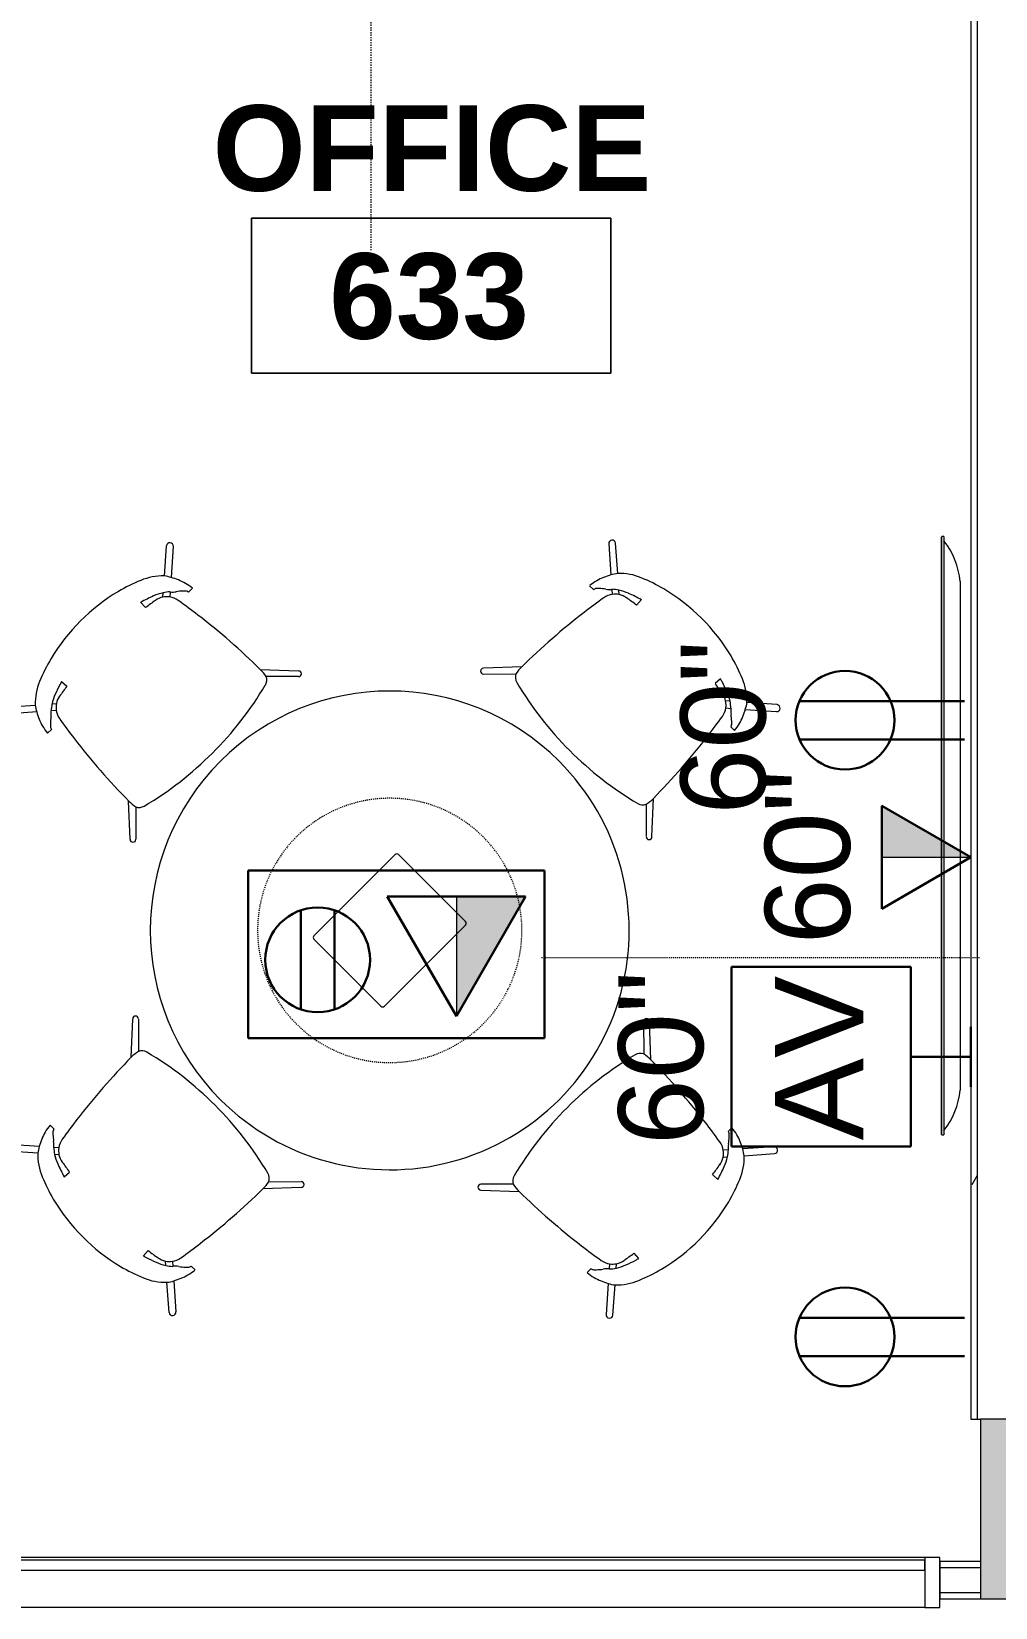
# Model space of a CAD drawing. Header units: inches. Extents: x -1180 to 2011, y -268 to 2143.
# Drawn here: x -161.5 to -64.9, y 1876.5 to 2034.5 of the extents above; entities that cross this region are included whole.
import ezdxf

# ---------------------------------------------------------------- set-up
doc = ezdxf.new("R2010")
doc.units = ezdxf.units.IN
doc.header["$MEASUREMENT"] = 0
for name, pattern in [('Dash 1_16_', [0.125, 0.0625, -0.0625]), ('Dash 1_8_', [0.25, 0.125, -0.125]), ('Steelcase Hidden Line', [0.117188, 0.078125, -0.039062])]:
    doc.linetypes.add(name, pattern=pattern)
for name, color, linetype, lineweight in [('A-ANNO-NOTE', 131, 'Continuous', 13), ('A-AREA-IDEN', 2, 'Continuous', 9), ('A-DETL', 90, 'Continuous', 13), ('A-GLAZ-CURT', 52, 'Continuous', 9), ('A-GLAZ-CWMG', 51, 'Continuous', 13), ('A-WALL', 113, 'Continuous', 13), ('A-WALL-PATT', 111, 'Continuous', 13), ('I-FURN', 30, 'Continuous', 9), ('I-WALL', 2, 'Continuous', 13), ('Q-SPCQ', 91, 'Continuous', 9)]:
    doc.layers.add(name, color=color, linetype=linetype, lineweight=lineweight)
doc.styles.add('Arial', font='arial.ttf', dxfattribs={"height": 8.851796})
doc.styles.add('Swis721 Lt BT', font='swissl.ttf', dxfattribs={"height": 8.514638})
doc.styles.add('Swis721 Lt BT_B', font='', dxfattribs={"height": 8.583975})
doc.styles.get('Swis721 Lt BT_B').set_extended_font_data('Swis721 Lt BT', bold=True)

# ---------------------------------------------------------------- blocks, each defined once
blk = doc.blocks.new('Steelcase Coalesse - Host - Table - Round - 60_ Dia - 1 TAP-5300079-6TH FLOOR POWER _ SIGNAL')
at = {"layer": 'I-FURN'}
for p, q in [((-32.14, 16.93), (-32.14, 26.43)), ((-31.89, 26.68), (-20.39, 26.68)), ((-20.14, 26.43), (-20.14, 16.93)), ((-20.39, 16.68), (-31.89, 16.68))]:
    blk.add_line(p, q, dxfattribs=at)
for centre, radius, start, end in [((-26.14, 21.68), 24, 0, 180), ((-31.89, 26.43), 0.25, 90, 180), ((-20.39, 26.43), 0.25, 0, 90), ((-26.14, 21.68), 24, 180, 0), ((-31.89, 16.93), 0.25, 180, 270), ((-20.39, 16.93), 0.25, 270, 0)]:
    blk.add_arc(centre, radius, start, end, dxfattribs=at)
at = {"layer": 'I-FURN', "linetype": 'Steelcase Hidden Line'}
for start, end in [(0, 180), (180, 360)]:
    blk.add_arc((-26.14, 21.68), 13.25, start, end, dxfattribs=at)
blk = doc.blocks.new('Steelcase Coalesse - Wrapp Side - Seating - Four Leg - Chair-5299867-6TH FLOOR POWER _ SIGNAL')
at = {"layer": 'I-FURN'}
for p, q in [((-9.53, 15.37), (-11.88, 17.42)), ((-11.44, 17.95), (-9.15, 15.96)), ((9.15, 15.96), (11.44, 17.95)), ((11.88, 17.42), (9.53, 15.37)), ((-8.05, 14.08), (-8.44, 14.42)), ((-7.88, 14.86), (-7.54, 14.57)), ((-5.61, 15.78), (-5.57, 15.06)), ((5.61, 15.78), (5.57, 15.06)), ((7.54, 14.57), (7.88, 14.86)), ((8.44, 14.42), (8.05, 14.08)), ((-9.73, 13.1), (-10.27, 13.1)), ((-9.66, 13.3), (-9.73, 13.1)), ((9.73, 13.1), (9.66, 13.3)), ((10.27, 13.1), (9.73, 13.1)), ((-11.94, -0.27), (-9.33, 2.54)), ((-9.24, 1.62), (-11.53, -0.68)), ((11.53, -0.68), (9.24, 1.62)), ((9.33, 2.54), (11.94, -0.27))]:
    blk.add_line(p, q, dxfattribs=at)
for centre, radius, start, end in [((-11.66, 17.68), 0.348, 51.3984, 229), ((0.05, -0.05), 18.81, 104.7363, 112.5595), ((0, -0.92), 19.64, 75.8603, 103.9565), ((-0.05, -0.05), 18.81, 67.4404, 75.0824), ((11.66, 17.68), 0.348, 311, 128.6016), ((-7.8, 14.68), 1.86, 136.4079, 158.1796), ((-4.94, 11.96), 5.81, 112.5595, 136.4079), ((4.94, 11.96), 5.81, 43.5921, 67.4404), ((4.03, 12.26), 6.32, 29.5156, 35.8969), ((-4.03, 12.26), 6.32, 150.4844, 164.4644), ((-10.51, 16.16), 2.71, 307.2391, 320.0505), ((-5.29, 10.95), 4.69, 123.4699, 132.1521), ((-6.45, 12.92), 1.98, 123.4581, 143.8091), ((-5.4, 11.11), 4.49, 110.4842, 123.4699), ((-6.45, 12.92), 1.98, 99.7176, 123.4581), ((-0.27, -2.39), 18.93, 107.4061, 110.7258), ((-0.22, -23.51), 38.93, 97.91, 99.7176), ((-0.2, -2.58), 19.13, 106.417, 107.4359), ((0.22, -23.51), 38.93, 80.2824, 82.09), ((0.27, -2.39), 18.93, 69.2742, 73.6235), ((6.45, 12.92), 1.98, 56.5419, 80.2824), ((5.4, 11.11), 4.49, 56.5301, 69.5158), ((6.45, 12.92), 1.98, 36.1909, 56.5419), ((5.29, 10.95), 4.69, 47.8479, 56.5301), ((10.51, 16.16), 2.71, 219.9495, 232.7609), ((4.03, 12.26), 6.32, 15.5356, 29.5156), ((-5.94, 12.78), 4.34, 164.3288, 175.6688), ((-7.5, 11.47), 2.83, 131.9367, 139.5974), ((-5.24, 9.11), 6.1, 126.618, 132.964), ((59.89, 1.97), 69.22, 170.6281, 172.6643), ((-6.45, 12.92), 1.98, 143.8091, 170.6281), ((6.45, 12.92), 1.98, 9.3719, 36.1909), ((6.45, 12.92), 1.98, 9.3719, 36.1909), ((-59.89, 1.97), 69.22, 7.3357, 9.3719), ((5.24, 9.11), 6.1, 47.036, 53.382), ((7.5, 11.47), 2.83, 40.4026, 48.0633), ((5.94, 12.78), 4.34, 4.3312, 15.6712), ((59.89, 1.97), 69.22, 172.6643, 179.5287), ((-59.89, 1.97), 69.22, 0.4713, 7.3357), ((-4.97, 2.5), 4.36, 179.5287, 191.6837), ((-8.33, 2.04), 1, 204.8357, 255.2463), ((8.33, 2.04), 1, 284.2529, 335.1643), ((4.97, 2.5), 4.36, 348.3163, 0.4713), ((0, 34.83), 34.83, 255.7325, 284.2529), ((-11.74, -0.48), 0.29, 135, 315), ((11.74, -0.48), 0.29, 225, 45)]:
    blk.add_arc(centre, radius, start, end, dxfattribs=at)
blk = doc.blocks.new('Steelcase Coalesse - Wrapp Side - Seating - Four Leg - Chair-5298037-6TH FLOOR POWER _ SIGNAL')
at = {"layer": 'I-FURN'}
for p, q in [((-11.94, 0.27), (-9.33, -2.54)), ((-9.24, -1.62), (-11.53, 0.68)), ((11.53, 0.68), (9.24, -1.62)), ((9.33, -2.54), (11.94, 0.27)), ((-9.73, -13.1), (-10.27, -13.1)), ((-9.66, -13.3), (-9.73, -13.1)), ((-8.05, -14.08), (-8.44, -14.42)), ((8.44, -14.42), (8.05, -14.08)), ((9.73, -13.1), (9.66, -13.3)), ((10.27, -13.1), (9.73, -13.1)), ((-9.53, -15.37), (-11.88, -17.42)), ((-7.88, -14.86), (-7.54, -14.57)), ((-5.61, -15.78), (-5.57, -15.06)), ((5.61, -15.78), (5.57, -15.06)), ((7.54, -14.57), (7.88, -14.86)), ((11.88, -17.42), (9.53, -15.37)), ((-11.44, -17.95), (-9.15, -15.96)), ((9.15, -15.96), (11.44, -17.95))]:
    blk.add_line(p, q, dxfattribs=at)
for centre, radius, start, end in [((-11.74, 0.48), 0.29, 45, 225), ((0, -34.83), 34.83, 75.7471, 104.2675), ((11.74, 0.48), 0.29, 315, 135), ((-8.33, -2.04), 1, 104.7537, 155.1643), ((8.33, -2.04), 1, 24.8357, 75.7471), ((-4.97, -2.5), 4.36, 168.3163, 180.4713), ((59.89, -1.97), 69.22, 180.4713, 187.3357), ((-59.89, -1.97), 69.22, 352.6643, 359.5287), ((4.97, -2.5), 4.36, 359.5287, 11.6837), ((59.89, -1.97), 69.22, 187.3357, 189.3719), ((-59.89, -1.97), 69.22, 350.6281, 352.6643), ((-5.94, -12.78), 4.34, 184.3312, 195.6712), ((-4.03, -12.26), 6.32, 195.5356, 209.5156), ((-7.5, -11.47), 2.83, 220.4026, 228.0633), ((-5.24, -9.11), 6.1, 227.036, 233.382), ((-10.51, -16.16), 2.71, 39.9495, 52.7609), ((-6.45, -12.92), 1.98, 189.3719, 216.1909), ((-6.45, -12.92), 1.98, 216.1909, 236.5419), ((6.45, -12.92), 1.98, 303.4581, 323.8091), ((6.45, -12.92), 1.98, 323.8091, 350.6281), ((6.45, -12.92), 1.98, 323.8091, 350.6281), ((10.51, -16.16), 2.71, 127.2391, 140.0505), ((5.24, -9.11), 6.1, 306.618, 312.964), ((7.5, -11.47), 2.83, 311.9367, 319.5974), ((4.03, -12.26), 6.32, 330.4844, 344.4644), ((5.94, -12.78), 4.34, 344.3288, 355.6688), ((-7.8, -14.68), 1.86, 201.8204, 223.5921), ((-5.29, -10.95), 4.69, 227.8479, 236.5301), ((-5.4, -11.11), 4.49, 236.5301, 249.5158), ((-6.45, -12.92), 1.98, 236.5419, 260.2824), ((-0.27, 2.39), 18.93, 249.2742, 252.5939), ((-0.22, 23.51), 38.93, 260.2824, 262.09), ((-0.2, 2.58), 19.13, 252.5641, 253.583), ((0.22, 23.51), 38.93, 277.91, 279.7176), ((0.27, 2.39), 18.93, 286.3765, 290.7258), ((6.45, -12.92), 1.98, 279.7176, 303.4581), ((5.4, -11.11), 4.49, 290.4842, 303.4699), ((5.29, -10.95), 4.69, 303.4699, 312.1521), ((4.03, -12.26), 6.32, 324.1031, 330.4844), ((-4.94, -11.96), 5.81, 223.5921, 247.4405), ((0.05, 0.05), 18.81, 247.4405, 255.2637), ((-0.05, 0.05), 18.81, 284.9176, 292.5596), ((4.94, -11.96), 5.81, 292.5596, 316.4079), ((-11.66, -17.68), 0.348, 131, 308.6016), ((0, 0.92), 19.64, 256.0435, 284.1397), ((11.66, -17.68), 0.348, 231.3984, 49)]:
    blk.add_arc(centre, radius, start, end, dxfattribs=at)
blk = doc.blocks.new('A-Flat_Screen_TV - OLED 65B6P 65_-4747238-6TH FLOOR POWER _ SIGNAL')
at = {"layer": 'Q-SPCQ'}
for p, q in [((-25.5, 1.81), (25.5, 1.81)), ((-30, 0.19), (30, 0.19)), ((-30, 0.19), (-30, 0)), ((30, 0), (-30, 0)), ((-29.94, 0), (-29.94, -0.06)), ((29.94, -0.06), (29.94, 0)), ((30, 0), (30, 0.19)), ((29.94, -0.06), (-29.94, -0.06))]:
    blk.add_line(p, q, dxfattribs=at)
for centre, start, end in [((-24.9, -5.58), 94.6372, 128.9656), ((24.9, -5.58), 51.0344, 85.3628)]:
    blk.add_arc(centre, 7.41, start, end, dxfattribs=at)
blk = doc.blocks.new('Zira Wksta 12 - Type 1-V131-6TH FLOOR POWER _ SIGNAL')
at = {"layer": 'I-FURN', "linetype": 'Dash 1_8_'}
blk.add_line((-108, 12), (-108, -99.5), dxfattribs=at)
blk = doc.blocks.new('System Panel - Glazed-5854250-6TH FLOOR POWER _ SIGNAL')
at = {"layer": 'A-GLAZ-CURT', "lineweight": 13}
for p, q in [((59.75, 1.75), (-59.75, 1.75)), ((-59.75, 1.75), (-59.75, 0.75)), ((59.75, 0.75), (59.75, 1.75)), ((-59.75, 0.75), (59.75, 0.75))]:
    blk.add_line(p, q, dxfattribs=at)
blk = doc.blocks.new('Rectangular Mullion - 1_5_ x 2_5_ rectangular-5854249-6TH FLOOR POWER _ SIGNAL')
at = {"layer": 'A-GLAZ-CWMG', "lineweight": 9}
for p, q in [((-191.5, 1881.3), (-191.5, 1881.55)), ((-72, 1881.55), (-191.5, 1881.55)), ((-191.5, 1876.55), (-191.5, 1880.3)), ((-72, 1876.55), (-191.5, 1876.55))]:
    blk.add_line(p, q, dxfattribs=at)
blk = doc.blocks.new('Rectangular Mullion - 1_5_ x 2_5_ rectangular-5821026-6TH FLOOR POWER _ SIGNAL')
at = {"layer": 'A-GLAZ-CWMG', "lineweight": 20}
for p, q in [((-1.5, 3), (0, 3)), ((-1.5, -2), (-1.5, 3)), ((0, 3), (0, -2)), ((0, -2), (-1.5, -2))]:
    blk.add_line(p, q, dxfattribs=at)
blk = doc.blocks.new('Room Tag - Room Name and Number-3379422-6TH FLOOR POWER _ SIGNAL')
at = {"layer": 'A-AREA-IDEN'}
for p, q in [((-0.1881, -0.1636), (-0.1881, -0.0018)), ((-0.1881, -0.0018), (0.1869, -0.0018)), ((0.1869, -0.0018), (-0.1881, -0.0018)), ((-0.1881, -0.0018), (-0.1881, -0.1636)), ((0.1869, -0.0018), (0.1869, -0.1636)), ((0.1869, -0.1636), (0.1869, -0.0018)), ((0.1869, -0.1636), (-0.1881, -0.1636)), ((-0.1881, -0.1636), (0.1869, -0.1636))]:
    blk.add_line(p, q, dxfattribs=at)

msp = doc.modelspace()

# ---------------------------------------------------------------- hatches: boundary and pattern name
at = {"layer": 'A-ANNO-NOTE', "lineweight": 9}
for points in [[(-67.38, 1951.76), (-76.31, 1956.91), (-76.31, 1951.76), (-72.46, 1951.76)], [(-118.94, 1935.82), (-112.01, 1947.82), (-118.94, 1947.82), (-118.94, 1940.95)]]:
    msp.add_hatch(color=256, dxfattribs=at).paths.add_polyline_path(points, flags=0)
at = {"layer": 'A-WALL-PATT', "lineweight": 9}
h = msp.add_hatch(dxfattribs=at)
h.set_pattern_fill('FP_1', color=256, style=0, pattern_type=2)
h.set_pattern_definition([(0, (0, 0), (30.72, 7.68), [1.267, -21.773, 1.267, -21.773, -122.88]), (0, (0, 0), (30.72, 7.68), [-46.08, 1.267, -44.813, 1.267, -21.773, -53.76]), (0, (0, 0), (30.72, 7.68), [-115.2, 1.267, -14.093, 1.267, -37.133]), (120, (11.52, 3.84), (-22.011075, 22.7643), [1.267, -21.773, 1.267, -21.773, -122.88]), (120, (11.52, 3.84), (-22.011075, 22.7643), [-46.08, 1.267, -44.813, 1.267, -21.773, -53.76]), (120, (11.52, 3.84), (-22.011075, 22.7643), [-115.2, 1.267, -14.093, 1.267, -37.133]), (240, (15.36, 19.2), (-8.708925, -30.4443), [1.267, -21.773, 1.267, -21.773, -122.88]), (240, (15.36, 19.2), (-8.708925, -30.4443), [-46.08, 1.267, -44.813, 1.267, -21.773, -53.76]), (240, (15.36, 19.2), (-8.708925, -30.4443), [-115.2, 1.267, -14.093, 1.267, -37.133])])
h.paths.add_polyline_path([(-66.75, 1895.42), (-66.75, 2110.46), (-67.38, 2110.46), (-67.38, 1895.42)], flags=0)
msp.add_hatch(color=7, dxfattribs=at).paths.add_polyline_path([(-66.42, 1877.42), (-63.42, 1877.42), (-63.42, 1895.42), (-66.42, 1895.42), (-66.42, 1880.42)], flags=0)

# ---------------------------------------------------------------- linework, layer by layer
at = {"layer": 'A-ANNO-NOTE', "lineweight": 30}
for p, q in [((-68.03, 1967.41), (-84.56, 1967.41)), ((-68.03, 1963.58), (-84.56, 1963.58)), ((-67.38, 1951.76), (-76.31, 1956.91)), ((-76.31, 1946.6), (-76.31, 1956.91)), ((-67.38, 1951.76), (-76.31, 1946.6)), ((-139.82, 1950.43), (-110.11, 1950.43)), ((-139.82, 1933.62), (-139.82, 1950.43)), ((-110.11, 1950.43), (-110.11, 1933.62)), ((-125.87, 1947.82), (-112.01, 1947.82)), ((-118.94, 1935.82), (-125.87, 1947.82)), ((-112.01, 1947.82), (-118.94, 1935.82)), ((-134.54, 1936.51), (-134.54, 1946.46)), ((-131.16, 1936.51), (-131.16, 1946.46)), ((-73.38, 1940.76), (-91.38, 1940.76)), ((-91.38, 1940.76), (-91.38, 1922.76)), ((-73.38, 1922.76), (-73.38, 1940.76)), ((-67.38, 1934.76), (-67.38, 1928.76)), ((-110.11, 1933.62), (-139.82, 1933.62)), ((-67.38, 1931.76), (-73.38, 1931.76)), ((-91.38, 1922.76), (-73.38, 1922.76)), ((-68.03, 1905.58), (-84.56, 1905.58)), ((-68.03, 1901.75), (-84.56, 1901.75))]:
    msp.add_line(p, q, dxfattribs=at)
at = {"layer": 'A-ANNO-NOTE', "lineweight": 9}
for p, q in [((-67.38, 1951.76), (-76.31, 1956.91)), ((-76.31, 1956.91), (-76.31, 1951.76)), ((-76.31, 1951.76), (-67.38, 1951.76)), ((-118.94, 1947.82), (-118.94, 1935.82)), ((-118.94, 1935.82), (-112.01, 1947.82)), ((-112.01, 1947.82), (-118.94, 1947.82))]:
    msp.add_line(p, q, dxfattribs=at)
at = {"layer": 'A-ANNO-NOTE', "lineweight": 30}
for centre, radius in [((-79.99, 1965.5), 4.95), ((-132.85, 1941.48), 5.25), ((-79.99, 1903.67), 4.95)]:
    msp.add_circle(centre, radius, dxfattribs=at)
at = {"layer": 'A-DETL', "linetype": 'Dash 1_16_'}
msp.add_line((-110.4, 1941.72), (-66.4, 1941.72), dxfattribs=at)
at = {"layer": 'A-WALL'}
for p, q in [((-66.75, 2110.46), (-66.75, 1895.42)), ((-70.5, 1880.55), (-66.42, 1880.55)), ((-70.5, 1878.05), (-66.42, 1878.05))]:
    msp.add_line(p, q, dxfattribs=at)
at = {"layer": 'A-WALL', "color": 55}
msp.add_line((-63.42, 1895.42), (-66.42, 1895.42), dxfattribs=at)
at = {"layer": 'I-WALL'}
for p, q in [((-67.38, 2110.46), (-67.38, 1895.42)), ((-67.38, 1895.42), (-66.42, 1895.42)), ((-66.42, 1881.17), (-70.5, 1881.17)), ((-70.5, 1881.17), (-70.5, 1877.42)), ((-70.5, 1877.42), (-66.42, 1877.42))]:
    msp.add_line(p, q, dxfattribs=at)
at = {"layer": 'I-WALL', "color": 8, "lineweight": 20}
for p, q in [((-66.42, 1895.42), (-66.42, 1877.42)), ((-66.42, 1877.42), (-48.42, 1877.42))]:
    msp.add_line(p, q, dxfattribs=at)

# ---------------------------------------------------------------- block references
at = {"layer": 'A-AREA-IDEN', "xscale": 95.99999999999994, "yscale": 95.99999999999994, "zscale": 95.99999999999994}
msp.add_blockref('Room Tag - Room Name and Number-3379422-6TH FLOOR POWER _ SIGNAL', (-121.41, 2016.01), dxfattribs=at)
at = {"layer": 'A-GLAZ-CURT'}
msp.add_blockref('System Panel - Glazed-5854250-6TH FLOOR POWER _ SIGNAL', (-131.75, 1879.55), dxfattribs=at)
at = {"layer": 'A-GLAZ-CWMG', "lineweight": 9}
msp.add_blockref('Rectangular Mullion - 1_5_ x 2_5_ rectangular-5854249-6TH FLOOR POWER _ SIGNAL', (0, 0), dxfattribs=at)
at = {"layer": 'A-GLAZ-CWMG', "lineweight": 9, "extrusion": (0, 0, -1), "rotation": 180}
msp.add_blockref('Rectangular Mullion - 1_5_ x 2_5_ rectangular-5821026-6TH FLOOR POWER _ SIGNAL', (70.5, 1879.55), dxfattribs=at)
at = {"layer": 'I-FURN'}
for name, p, rotation in [('Zira Wksta 12 - Type 1-V131-6TH FLOOR POWER _ SIGNAL', (-235.5, 2024.61), 180), ('Steelcase Coalesse - Wrapp Side - Seating - Four Leg - Chair-5299867-6TH FLOOR POWER _ SIGNAL', (-143.4, 1962.2), 44.99999999999962), ('Steelcase Coalesse - Wrapp Side - Seating - Four Leg - Chair-5298037-6TH FLOOR POWER _ SIGNAL', (-107.59, 1962.46), 134.9999999999997), ('Steelcase Coalesse - Host - Table - Round - 60_ Dia - 1 TAP-5300079-6TH FLOOR POWER _ SIGNAL', (-91.81, 1947.58), 44.99999999999962), ('Steelcase Coalesse - Wrapp Side - Seating - Four Leg - Chair-5299867-6TH FLOOR POWER _ SIGNAL', (-143.14, 1926.91), 134.9999999999997), ('Steelcase Coalesse - Wrapp Side - Seating - Four Leg - Chair-5298037-6TH FLOOR POWER _ SIGNAL', (-107.85, 1926.65), 44.99999999999962)]:
    msp.add_blockref(name, p, dxfattribs=dict(at, rotation=rotation))
at = {"layer": 'Q-SPCQ', "rotation": 269.9999999999997}
msp.add_blockref('A-Flat_Screen_TV - OLED 65B6P 65_-4747238-6TH FLOOR POWER _ SIGNAL', (-70.27, 1953.92), dxfattribs=at)

# ---------------------------------------------------------------- texts
at = {"layer": 'A-ANNO-NOTE', "lineweight": 9, "attachment_point": 2, "rotation": 90}
for s, insert, char_height, width, line_spacing_factor, style in [('60"', (-96.48, 1964.76), 8.515, 18.9, 1.00667, 'Swis721 Lt BT'), ('60"', (-88.02, 1951.76), 8.515, 18.9, 1.00667, 'Swis721 Lt BT'), ('60"', (-102.72, 1931.63), 8.515, 18.9, 1.00667, 'Swis721 Lt BT'), ('AV', (-87.01, 1931.63), 8.852, 19.656, 0.938532, 'Arial')]:
    msp.add_mtext(s, dxfattribs=dict(at, insert=insert, char_height=char_height, width=width, line_spacing_factor=line_spacing_factor, style=style))
at = {"layer": 'A-AREA-IDEN', "char_height": 8.584, "attachment_point": 2, "line_spacing_factor": 0.998538, "style": 'Swis721 Lt BT_B'}
for s, insert, width in [('OFFICE', (-121.4, 2027.15), 49.572), ('633', (-121.68, 2012.32), 23.004)]:
    msp.add_mtext(s, dxfattribs=dict(at, insert=insert, width=width))

doc.saveas('drawing.dxf')
